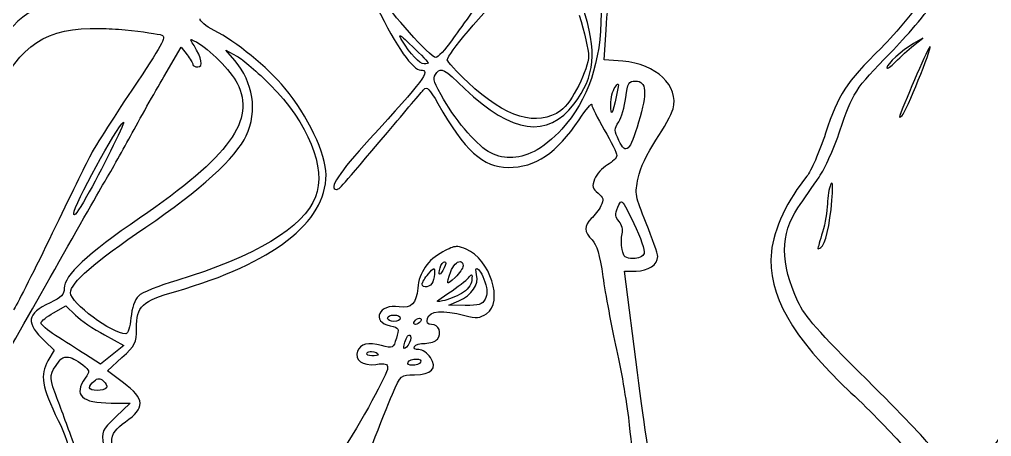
# Model space of a CAD drawing. Extents: x -354 to -51, y 1 to 137.
# Drawn here: x -303.5 to -221.5, y 53.9 to 89 of the extents above; entities that cross this region are included whole.
import ezdxf

# ---------------------------------------------------------------- set-up
doc = ezdxf.new("R2010")
doc.units = 0
doc.layers.add('Layer_1', color=7, linetype='CONTINUOUS')

msp = doc.modelspace()

# ---------------------------------------------------------------- linework, layer by layer
at = {"layer": 'Layer_1', "color": 7}
for points in [[(-296.6558, 88.248158), (-296.6558, 88.248158)], [(-252.609835, 85.473894), (-254.176389, 85.587443), (-254.018742, 88.135159)], [(-288.956411, 87.294558), (-288.956411, 87.294558)], [(-271.387536, 87.623081), (-271.387536, 87.623081)], [(-227.315118, 87.416376), (-228.108868, 86.964931)], [(-228.102803, 86.800669), (-227.315118, 87.416376), (-227.315118, 87.416376)], [(-291.276476, 84.176332), (-289.822382, 86.66562), (-289.33236, 86.028416)], [(-286.052627, 86.422536), (-285.132639, 85.907148)], [(-285.315096, 85.54445), (-286.052627, 86.422536), (-286.052627, 86.422536)], [(-226.712089, 86.728459), (-226.712089, 86.728459)], [(-253.011672, 83.557868), (-253.011672, 83.557868)], [(-251.524493, 83.803711), (-251.524493, 83.803711)], [(-294.680781, 80.337119), (-294.680781, 80.337119)], [(-229.26642, 80.905972), (-229.26642, 80.905422)], [(-234.995201, 75.19483), (-234.995201, 75.19483)], [(-252.732204, 73.632688), (-252.732204, 73.632688)], [(-266.639918, 69.86072), (-266.639918, 69.86072)], [(-267.623838, 68.59017), (-267.623838, 68.59017)], [(-266.32793, 68.604501), (-266.32793, 68.604501)], [(-264.911857, 68.015802), (-264.911857, 68.015802)], [(-268.556492, 67.984383), (-268.556492, 67.984383)], [(-265.350075, 67.484982), (-265.350075, 67.484982)], [(-251.384483, 59.263606), (-252.473133, 67.79642), (-251.488662, 67.79642)], [(-300.580439, 64.279666), (-299.549114, 64.863953), (-299.549114, 64.863953)], [(-299.549114, 64.863953), (-298.741028, 64.080676)], [(-265.886957, 64.9075), (-267.267202, 64.928997), (-266.427148, 65.296659)], [(-271.89741, 64.092253), (-271.89741, 64.092253)], [(-269.749324, 63.82767), (-269.749324, 63.82767)], [(-296.288686, 62.419313), (-294.644403, 61.540676), (-295.639913, 60.754092), (-296.63596, 59.968061), (-297.888321, 60.773385)], [(-270.625756, 62.40002), (-270.625756, 62.40002)], [(-301.313003, 61.882981), (-300.520918, 61.12947), (-301.054488, 60.225478)], [(-273.795795, 61.02474), (-273.795795, 61.02474)], [(-299.441644, 60.556757), (-299.441644, 60.556757)], [(-294.681346, 58.375049), (-296.034573, 59.384874), (-294.813623, 60.506047)], [(-270.013907, 60.388086), (-270.013907, 60.388086)], [(-296.768802, 58.732785), (-296.768802, 58.732785)], [(-295.722576, 56.68392), (-294.113035, 56.68392), (-295.328481, 55.519203)]]:
    msp.add_lwpolyline(points, dxfattribs=at)
for points in [[(-267.399493, 85.590751), (-267.399493, 86.053708), (-264.518685, 89.454105), (-261.84214, 92.151314)], [(-263.356327, 92.328256), (-264.779568, 90.363386), (-266.420535, 88.08901), (-267.002618, 87.273611)], [(-254.018742, 88.135159), (-253.932222, 89.536373), (-253.815802, 90.831705), (-253.759671, 91.013606)], [(-226.65421, 91.701523), (-227.728337, 90.112208), (-229.588368, 87.84138), (-230.821397, 86.614357)], [(-300.932681, 90.302539), (-303.45047, 89.698532), (-305.655218, 87.103078), (-306.464123, 83.791034)], [(-268.370183, 85.789187), (-268.81131, 85.787212), (-272.344588, 89.718403), (-272.843845, 90.766661)], [(-230.059619, 86.184961), (-228.774585, 87.494648), (-227.035989, 89.530827), (-226.19615, 90.709887)], [(-273.352618, 90.082052), (-271.641412, 86.617752), (-270.325164, 84.729753), (-269.62089, 84.729753)], [(-254.436564, 89.517058), (-254.441249, 85.420963), (-255.525676, 82.223721), (-257.747714, 79.752279)], [(-256.722451, 81.877215), (-254.930425, 84.226684), (-254.750124, 86.241132), (-255.986579, 90.090872)], [(-256.286993, 89.359961), (-255.85043, 87.941719), (-255.493243, 86.397932), (-255.493243, 85.929748)], [(-287.033236, 88.064604), (-287.765603, 88.435723), (-288.292484, 88.868929), (-288.224948, 89.044666)], [(-305.413495, 82.625764), (-303.415418, 86.829865), (-301.224837, 88.33609), (-296.6558, 88.248158)], [(-296.6558, 88.248158), (-296.003077, 88.235602), (-295.301896, 88.190275), (-294.545738, 88.115869)], [(-294.545738, 88.115869), (-293.105078, 87.974095), (-291.715416, 87.77954), (-291.457832, 87.683164)], [(-291.457832, 87.683164), (-291.059672, 87.534204), (-291.437512, 86.839742), (-293.979092, 83.052955)], [(-281.078452, 83.200131), (-282.587192, 84.998228), (-285.209149, 87.140267), (-287.033236, 88.064604)], [(-271.387536, 87.623081), (-271.330005, 87.651464), (-271.006672, 87.366632), (-270.342981, 86.724048)], [(-288.744745, 86.799565), (-288.978679, 87.170038), (-289.063599, 87.313167), (-288.956411, 87.294558)], [(-288.956411, 87.294558), (-288.892121, 87.283382), (-288.758291, 87.213966), (-288.546314, 87.10053)], [(-288.546314, 87.10053), (-287.501951, 86.5416), (-285.623931, 84.647116), (-285.103965, 83.627873)], [(-271.219964, 87.243295), (-271.360595, 87.476376), (-271.422052, 87.606052), (-271.387536, 87.623081)], [(-269.337564, 85.25892), (-269.738108, 85.25892), (-270.520154, 86.083421), (-271.219964, 87.243295)], [(-267.002618, 87.273611), (-267.584702, 86.458215), (-268.200059, 85.790034), (-268.370183, 85.789187)], [(-228.108868, 86.964931), (-229.078322, 86.413364), (-230.357827, 85.24791), (-230.357827, 84.916615)], [(-289.33236, 86.028416), (-289.062894, 85.677913), (-288.839346, 85.301911), (-288.836241, 85.192773)], [(-288.415674, 84.994336), (-287.945209, 84.994336), (-288.083611, 85.752493), (-288.744745, 86.799565)], [(-270.342981, 86.724048), (-269.597124, 86.001915), (-268.986993, 85.376838), (-268.986993, 85.334987)], [(-230.821397, 86.614357), (-233.875061, 83.575563), (-234.412395, 82.753165), (-235.526021, 79.411075)], [(-234.31445, 79.624949), (-233.272832, 82.774391), (-233.013623, 83.174277), (-230.059619, 86.184961)], [(-229.624159, 85.429244), (-229.220832, 85.844819), (-228.536221, 86.461985), (-228.102803, 86.800669)], [(-226.712089, 86.728459), (-226.792906, 86.809277), (-228.749877, 82.348523), (-229.26642, 80.905972)], [(-229.082312, 80.893295), (-228.743406, 81.210044), (-226.562587, 86.578961), (-226.712089, 86.728459)], [(-284.344957, 79.196103), (-283.378628, 81.326018), (-283.735893, 83.663021), (-285.315096, 85.54445)], [(-285.132639, 85.907148), (-284.626868, 85.623435), (-283.358251, 84.535099), (-282.313182, 83.488966)], [(-268.986993, 85.334987), (-268.986993, 85.293136), (-269.144651, 85.25892), (-269.337564, 85.25892)], [(-265.670882, 83.70284), (-266.621525, 84.592119), (-267.399493, 85.441628), (-267.399493, 85.590751)], [(-255.493243, 85.929748), (-255.493243, 84.800904), (-256.934095, 81.958492), (-257.825985, 81.328202)], [(-248.377603, 81.455535), (-247.828554, 83.369958), (-249.833059, 85.273039), (-252.609835, 85.473894)], [(-230.357827, 84.916615), (-230.357827, 84.782932), (-230.027486, 85.013674), (-229.624159, 85.429244)], [(-288.836241, 85.192773), (-288.832854, 85.083632), (-288.643766, 84.994336), (-288.415674, 84.994336)], [(-269.62089, 84.729753), (-268.759576, 84.729753), (-269.389307, 83.882945), (-273.94793, 78.910574)], [(-267.924249, 82.648915), (-268.633891, 83.946595), (-268.661405, 84.094053), (-268.273169, 84.523048)], [(-268.273169, 84.523048), (-267.876819, 84.961009), (-267.736715, 84.879195), (-265.913966, 83.147765)], [(-294.10533, 79.173503), (-293.3492, 80.555952), (-292.076237, 82.807182), (-291.276476, 84.176332)], [(-285.103965, 83.627873), (-283.520247, 80.523536), (-285.719435, 77.487333), (-293.338024, 72.259059)], [(-257.825985, 81.328202), (-259.840374, 79.904659), (-262.457517, 80.696891), (-265.670882, 83.70284)], [(-253.26082, 83.28998), (-253.133397, 83.462048), (-253.051691, 83.559434), (-253.011672, 83.557868)], [(-253.011672, 83.557868), (-252.944974, 83.555328), (-252.993638, 83.277915), (-253.136798, 82.613086)], [(-252.355725, 82.411893), (-252.20157, 83.674928), (-252.124698, 83.803711), (-251.524493, 83.803711)], [(-251.524493, 83.803711), (-250.608211, 83.803711), (-250.540229, 82.845846), (-251.279753, 80.354758)], [(-293.979092, 83.052955), (-295.623516, 80.602942), (-297.274911, 77.983567), (-297.648545, 77.232122)], [(-282.313182, 83.488966), (-279.130416, 80.303027), (-277.580163, 76.464), (-278.499866, 74.044995)], [(-277.61241, 75.905347), (-277.602673, 77.609975), (-279.189098, 80.948407), (-281.078452, 83.200131)], [(-272.450828, 79.476672), (-270.936266, 81.274498), (-269.553532, 82.902996), (-269.378354, 83.095952)], [(-269.378354, 83.095952), (-269.121551, 83.378815), (-268.892237, 83.149391), (-268.193243, 81.910839)], [(-265.913966, 83.147765), (-261.933817, 79.367009), (-258.951355, 78.95497), (-256.722451, 81.877215)], [(-253.620214, 81.834771), (-253.6317, 82.35266), (-253.470006, 83.007506), (-253.26082, 83.28998)], [(-263.95991, 77.880903), (-265.0587, 78.530595), (-266.85089, 80.686127), (-267.924249, 82.648915)], [(-256.29526, 80.546029), (-255.708407, 81.424852), (-255.22866, 82.002349), (-255.22866, 81.829257)], [(-253.136798, 82.613086), (-253.501858, 80.917668), (-253.596479, 80.7652), (-253.620214, 81.834771)], [(-252.951036, 80.37019), (-252.717004, 80.727374), (-252.449166, 81.646331), (-252.355725, 82.411893)], [(-268.193243, 81.910839), (-265.964244, 77.961268), (-264.385893, 76.52767), (-262.266577, 76.52767)], [(-255.22866, 81.829257), (-255.22866, 81.656161), (-254.75241, 80.699335), (-254.170327, 79.70267)], [(-249.820687, 78.828992), (-249.153482, 79.832373), (-248.504188, 81.014173), (-248.377603, 81.455535)], [(-298.884904, 72.65428), (-298.884904, 73.292365), (-295.220475, 80.012217), (-294.695682, 80.336566)], [(-294.680781, 80.337119), (-294.598429, 80.20962), (-296.65216, 76.066019), (-297.794595, 74.069249)], [(-294.695682, 80.336566), (-294.688345, 80.341025), (-294.683603, 80.341209), (-294.680781, 80.337119)], [(-262.266577, 76.52767), (-259.96672, 76.52767), (-258.172749, 77.734466), (-256.29526, 80.546029)], [(-252.933398, 78.79151), (-253.341607, 79.647566), (-253.343023, 79.771944), (-252.951036, 80.37019)], [(-251.279753, 80.354758), (-252.017925, 77.868217), (-252.345413, 77.558492), (-252.933398, 78.79151)], [(-229.26642, 80.905422), (-229.332861, 80.719881), (-229.271867, 80.716133), (-229.082312, 80.893295)], [(-276.726055, 74.672829), (-276.506415, 74.670289), (-276.381935, 74.81035), (-272.450828, 79.476672)], [(-257.747714, 79.752279), (-258.405938, 79.02018), (-259.455638, 78.174002), (-260.080455, 77.871533)], [(-254.170327, 79.70267), (-253.588243, 78.706005), (-253.112798, 77.732595), (-253.113647, 77.539702)], [(-236.071723, 75.722343), (-235.576516, 76.443593), (-234.7858, 78.199766), (-234.31445, 79.624949)], [(-296.337736, 75.204753), (-295.865776, 76.005118), (-294.86146, 77.791055), (-294.10533, 79.173503)], [(-292.794521, 71.500586), (-288.272672, 74.568449), (-285.156995, 77.406194), (-284.344957, 79.196103)], [(-273.94793, 78.910574), (-276.526422, 76.098054), (-277.454899, 74.681578), (-276.726055, 74.672829)], [(-251.32385, 75.622022), (-251.146962, 76.465355), (-250.560479, 77.716446), (-249.820687, 78.828992)], [(-235.526021, 79.411075), (-236.057914, 77.814837), (-236.764937, 76.18569), (-237.096983, 75.790694)], [(-260.080455, 77.871533), (-261.51319, 77.177958), (-262.775765, 77.18074), (-263.95991, 77.880903)], [(-297.648545, 77.232122), (-298.022179, 76.48068), (-299.50966, 73.42543), (-300.954158, 70.442253)], [(-253.113647, 77.539702), (-253.114494, 77.346811), (-253.472645, 76.985781), (-253.909601, 76.737132)], [(-253.909601, 76.737132), (-254.34656, 76.488486), (-254.829612, 75.954211), (-254.983369, 75.549812)], [(-290.28596, 66.090959), (-282.084588, 68.442271), (-277.635355, 71.887812), (-277.61241, 75.905347)], [(-254.983369, 75.549812), (-255.221712, 74.922912), (-255.180205, 74.747116), (-254.701147, 74.359187)], [(-250.643099, 71.840687), (-251.562799, 74.112282), (-251.598599, 74.312146), (-251.32385, 75.622022)], [(-237.096983, 75.790694), (-238.687864, 73.898222), (-239.927373, 71.260331), (-240.091186, 69.419748)], [(-237.857109, 73.122261), (-237.370284, 73.831059), (-236.56693, 75.001093), (-236.071723, 75.722343)], [(-300.861024, 67.267253), (-298.84528, 70.832513), (-296.809668, 74.404388), (-296.337736, 75.204753)], [(-235.097173, 75.072461), (-235.23472, 74.78142), (-235.355923, 74.056044), (-235.366168, 73.460707)], [(-234.995201, 75.19483), (-235.020629, 75.203494), (-235.054628, 75.162488), (-235.097173, 75.072461)], [(-234.994648, 73.749545), (-234.919433, 74.694823), (-234.918862, 75.168801), (-234.995201, 75.19483)], [(-297.794595, 74.069249), (-298.549342, 72.750108), (-298.884904, 72.314761), (-298.884904, 72.65428)], [(-278.499866, 74.044995), (-279.473115, 71.485157), (-283.653653, 68.972866), (-290.195, 67.015898)], [(-254.701147, 74.359187), (-254.219445, 73.969131), (-254.184551, 73.817597), (-254.455303, 73.297549)], [(-235.921242, 69.776384), (-235.543206, 70.010024), (-235.162282, 71.642756), (-234.994648, 73.749545)], [(-254.455303, 73.297549), (-254.629006, 72.963912), (-254.99318, 72.478046), (-255.264488, 72.217716)], [(-252.923477, 71.972425), (-253.256455, 72.344222), (-253.27382, 72.563102), (-253.020491, 73.177382)], [(-253.020491, 73.177382), (-252.90447, 73.458712), (-252.831908, 73.634203), (-252.732204, 73.632688)], [(-252.732204, 73.632688), (-252.566032, 73.630148), (-252.324622, 73.135325), (-251.68159, 71.816433)], [(-237.850494, 65.226103), (-239.353288, 68.461668), (-239.35537, 70.940881), (-237.857109, 73.122261)], [(-235.366168, 73.460707), (-235.376384, 72.865371), (-235.56177, 71.79381), (-235.778477, 71.079457)], [(-293.338024, 72.259059), (-297.751839, 69.23008), (-299.678654, 67.433821), (-299.678654, 66.348377)], [(-255.264488, 72.217716), (-255.904258, 71.603835), (-255.887669, 71.101812), (-255.20606, 70.420203)], [(-299.149488, 65.971895), (-299.149488, 66.807821), (-297.157789, 68.540329), (-292.794521, 71.500586)], [(-252.66716, 70.94055), (-252.57887, 71.278167), (-252.685477, 71.706685), (-252.923477, 71.972425)], [(-251.68159, 71.816433), (-251.09897, 70.621459), (-250.722737, 69.520386), (-250.815077, 69.27974)], [(-249.67241, 69.035), (-249.67241, 69.259025), (-250.109076, 70.521682), (-250.643099, 71.840687)], [(-252.66716, 69.608814), (-252.750148, 70.023743), (-252.750179, 70.623084), (-252.66716, 70.94055)], [(-235.778477, 71.079457), (-235.995182, 70.365108), (-236.173659, 69.743632), (-236.175352, 69.698662)], [(-300.954158, 70.442253), (-302.398684, 67.459077), (-303.748045, 64.802756), (-303.952769, 64.539287)], [(-266.639918, 69.86072), (-266.931064, 69.848339), (-267.234904, 69.710775), (-267.780381, 69.421402)], [(-266.515342, 69.858516), (-266.557088, 69.861781), (-266.598327, 69.86249), (-266.639918, 69.86072)], [(-265.811993, 69.648503), (-266.105101, 69.769912), (-266.314961, 69.842836), (-266.515342, 69.858516)], [(-264.093302, 64.199187), (-262.637053, 65.153358), (-263.790681, 68.811249), (-265.811993, 69.648503)], [(-255.20606, 70.420203), (-254.795079, 70.009223), (-254.561416, 69.217719), (-254.288284, 67.31135)], [(-236.175352, 69.698662), (-236.177046, 69.653696), (-236.062811, 69.688898), (-235.921242, 69.776384)], [(-267.780381, 69.421402), (-269.039521, 68.753427), (-269.767883, 67.692328), (-269.888231, 66.351132)], [(-251.747734, 68.854753), (-252.38158, 68.854753), (-252.542794, 68.98698), (-252.66716, 69.608814)], [(-250.815077, 69.27974), (-250.913152, 69.024165), (-251.285513, 68.854753), (-251.747734, 68.854753)], [(-251.488662, 67.79642), (-250.462836, 67.79642), (-249.67241, 68.335315), (-249.67241, 69.035)], [(-240.091186, 69.419748), (-240.411785, 65.817497), (-238.404688, 62.267085), (-233.382343, 57.553187)], [(-268.045517, 67.531836), (-268.099534, 67.531836), (-268.081387, 67.769961), (-268.005278, 68.061003)], [(-267.664077, 68.061003), (-267.819838, 67.769961), (-267.991503, 67.531836), (-268.045517, 67.531836)], [(-268.005278, 68.061003), (-267.929168, 68.352045), (-267.757506, 68.59017), (-267.623838, 68.59017)], [(-267.623838, 68.59017), (-267.48957, 68.59017), (-267.507618, 68.353346), (-267.664077, 68.061003)], [(-267.109002, 67.756731), (-266.93044, 68.268959), (-266.571815, 68.597725), (-266.32793, 68.604501)], [(-266.076577, 68.239046), (-266.076577, 68.046133), (-266.374234, 67.60903), (-266.738035, 67.267253)], [(-266.32793, 68.604501), (-266.1816, 68.608565), (-266.076577, 68.496314), (-266.076577, 68.239046)], [(-264.931703, 67.487739), (-265.024802, 67.858681), (-264.998897, 68.018325), (-264.911857, 68.015802)], [(-264.911857, 68.015802), (-264.766781, 68.011597), (-264.450762, 67.556997), (-264.227248, 66.879748)], [(-315.406476, 44.427647), (-313.074106, 46.443783), (-309.15514, 52.59728), (-300.861024, 67.267253)], [(-269.51616, 66.708871), (-269.51616, 66.83827), (-269.282012, 67.225222), (-268.995813, 67.568768)], [(-268.995813, 67.568768), (-268.768432, 67.8417), (-268.633205, 67.97606), (-268.556492, 67.984383)], [(-268.466646, 67.751769), (-268.461792, 67.50901), (-268.529898, 67.122055), (-268.618231, 66.891875)], [(-268.556492, 67.984383), (-268.545533, 67.985574), (-268.535957, 67.984456), (-268.527279, 67.980525)], [(-268.527279, 67.980525), (-268.485626, 67.961644), (-268.469279, 67.884022), (-268.466646, 67.751769)], [(-266.738035, 67.267253), (-267.486917, 66.563715), (-267.512967, 66.597921), (-267.109002, 67.756731)], [(-267.267202, 65.96473), (-266.539596, 66.435127), (-265.791465, 67.009827), (-265.605285, 67.241895)], [(-266.427148, 65.296659), (-265.32133, 65.781037), (-264.723378, 66.657729), (-264.931703, 67.487739)], [(-265.605285, 67.241895), (-265.49442, 67.380088), (-265.42067, 67.462573), (-265.374879, 67.481674)], [(-265.374879, 67.481674), (-265.365337, 67.485654), (-265.357249, 67.48656), (-265.350075, 67.484982)], [(-265.350075, 67.484982), (-265.299839, 67.473939), (-265.305396, 67.32543), (-265.340702, 67.015898)], [(-254.288284, 67.31135), (-254.086749, 65.904724), (-253.568406, 63.146368), (-253.136245, 61.181836)], [(-290.195, 67.015898), (-291.698059, 66.566233), (-293.153592, 65.972237), (-293.429521, 65.696289)], [(-268.618231, 66.891875), (-268.786895, 66.452339), (-269.51616, 66.303763), (-269.51616, 66.708871)], [(-265.340702, 67.015898), (-265.385711, 66.621334), (-265.725608, 66.188473), (-266.208868, 65.909609)], [(-264.227248, 66.879748), (-264.008466, 66.216825), (-264.005836, 65.823037), (-264.217325, 65.427847)], [(-299.678654, 66.348377), (-299.678654, 65.817638), (-299.922071, 65.567748), (-300.877563, 65.118616)], [(-294.486753, 62.504753), (-295.641437, 62.5056), (-299.149488, 65.114135), (-299.149488, 65.971895)], [(-293.429521, 65.696289), (-293.739034, 65.386801), (-293.980418, 64.67938), (-294.060118, 63.849717)], [(-293.593238, 62.962261), (-293.593238, 64.838658), (-293.1322, 65.274942), (-290.28596, 66.090959)], [(-269.888231, 66.351132), (-270.004314, 65.057481), (-270.430128, 64.632237), (-271.450373, 64.791744)], [(-267.796368, 65.280674), (-268.479287, 65.133456), (-268.405398, 65.228883), (-267.267202, 65.96473)], [(-266.208868, 65.909609), (-266.64543, 65.657692), (-267.359805, 65.374784), (-267.796368, 65.280674)], [(-300.877563, 65.118616), (-302.855856, 64.188708), (-302.95565, 63.446029), (-301.313003, 61.882981)], [(-271.450373, 64.791744), (-273.158523, 65.058799), (-273.870984, 63.541753), (-272.208845, 63.176685)], [(-264.217325, 65.427847), (-264.455554, 64.982718), (-264.754066, 64.889776), (-265.886957, 64.9075)], [(-232.02911, 58.626402), (-236.189461, 62.752722), (-237.271803, 63.980171), (-237.850494, 65.226103)], [(-301.637136, 63.430795), (-301.623024, 63.576314), (-301.147621, 63.958212), (-300.580439, 64.279666)], [(-298.741028, 64.080676), (-298.296556, 63.649881), (-297.19301, 62.902492), (-296.288686, 62.419313)], [(-272.426577, 63.82767), (-272.426577, 63.973189), (-272.188452, 64.092253), (-271.89741, 64.092253)], [(-271.89741, 64.092253), (-271.606368, 64.092253), (-271.368243, 63.973189), (-271.368243, 63.82767)], [(-269.063611, 63.82767), (-268.901029, 64.449388), (-267.798158, 64.531253), (-265.929951, 64.060833)], [(-265.929951, 64.060833), (-264.943869, 63.812534), (-264.649596, 63.834691), (-264.093302, 64.199187)], [(-300.401849, 62.372461), (-301.095382, 62.809023), (-301.651247, 63.285273), (-301.637136, 63.430795)], [(-294.060118, 63.849717), (-294.131407, 63.107938), (-294.322895, 62.504637), (-294.486753, 62.504753)], [(-271.89741, 63.563086), (-272.188452, 63.563086), (-272.426577, 63.682148), (-272.426577, 63.82767)], [(-272.208845, 63.176685), (-271.462181, 63.012688), (-271.438556, 62.965151), (-271.692356, 62.138194)], [(-271.368243, 63.82767), (-271.368243, 63.682148), (-271.606368, 63.563086), (-271.89741, 63.563086)], [(-270.076193, 63.298503), (-270.221716, 63.298503), (-270.267554, 63.417564), (-270.177618, 63.563086)], [(-270.177618, 63.563086), (-270.087683, 63.708606), (-269.894843, 63.82767), (-269.749324, 63.82767)], [(-269.648452, 63.563086), (-269.738388, 63.417564), (-269.930674, 63.298503), (-270.076193, 63.298503)], [(-269.749324, 63.82767), (-269.603801, 63.82767), (-269.558516, 63.708606), (-269.648452, 63.563086)], [(-268.725715, 63.298503), (-269.071553, 63.298503), (-269.16413, 63.443289), (-269.063611, 63.82767)], [(-268.220802, 62.074254), (-267.821162, 62.555793), (-268.127477, 63.298503), (-268.725715, 63.298503)], [(-216.823838, 63.47875), (-217.364304, 60.326999), (-219.779494, 54.900439), (-221.559326, 52.839192)], [(-297.888321, 60.773385), (-298.577226, 61.216347), (-299.708288, 61.935898), (-300.401849, 62.372461)], [(-294.813623, 60.506047), (-293.67147, 61.55466), (-293.593238, 61.712663), (-293.593238, 62.962261)], [(-270.866085, 62.090239), (-270.793825, 62.274762), (-270.705611, 62.383285), (-270.625756, 62.40002)], [(-270.496219, 62.327814), (-270.403015, 62.177006), (-270.497912, 61.827801), (-270.706785, 61.551703)], [(-270.625756, 62.40002), (-270.577843, 62.410068), (-270.532891, 62.387148), (-270.496219, 62.327814)], [(-272.94582, 61.535165), (-274.045412, 61.828662), (-274.740957, 61.663234), (-274.975396, 61.052299)], [(-271.692356, 62.138194), (-271.952867, 61.289372), (-271.978755, 61.277038), (-272.94582, 61.535165)], [(-270.706785, 61.551703), (-271.115621, 61.011583), (-271.19004, 61.262992), (-270.866085, 62.090239)], [(-269.80224, 61.181836), (-270.098514, 61.181836), (-270.267554, 61.300898), (-270.177618, 61.44642)], [(-270.177618, 61.44642), (-270.087683, 61.591939), (-269.678266, 61.711003), (-269.268112, 61.711003)], [(-269.268112, 61.711003), (-268.857953, 61.711003), (-268.386653, 61.874418), (-268.220802, 62.074254)], [(-274.975396, 61.052299), (-275.257932, 60.316015), (-274.529685, 59.790769), (-273.429786, 59.938295)], [(-273.764925, 60.65267), (-274.064555, 60.65267), (-274.239547, 60.76651), (-274.153534, 60.905676)], [(-274.153534, 60.905676), (-274.100589, 60.991342), (-273.955693, 61.026747), (-273.795795, 61.02474)], [(-273.795795, 61.02474), (-273.529295, 61.021382), (-273.220327, 60.913167), (-273.220327, 60.756299)], [(-273.220327, 60.756299), (-273.220327, 60.699109), (-273.465296, 60.65267), (-273.764925, 60.65267)], [(-268.829344, 60.518724), (-269.068194, 60.883257), (-269.505966, 61.181836), (-269.80224, 61.181836)], [(-253.136245, 61.181836), (-252.704086, 59.217305), (-252.221845, 56.359805), (-252.064684, 54.831836)], [(-301.054488, 60.225478), (-301.740796, 59.062263), (-301.564915, 58.050392), (-300.185215, 55.219342)], [(-300.472404, 57.603346), (-300.960734, 58.931405), (-300.928419, 59.156), (-300.09925, 60.213351)], [(-300.09925, 60.213351), (-299.913463, 60.450215), (-299.703462, 60.566157), (-299.441644, 60.556757)], [(-299.441644, 60.556757), (-299.10501, 60.544677), (-298.682946, 60.325789), (-298.117627, 59.889786)], [(-298.117627, 59.889786), (-297.512063, 59.422754), (-297.502862, 59.371254), (-297.919168, 58.776883)], [(-273.429786, 59.938295), (-272.617139, 60.047295), (-272.426577, 59.9896), (-272.426577, 59.633472)], [(-270.340777, 59.85892), (-270.631818, 59.85892), (-270.796721, 59.977981), (-270.706785, 60.123503)], [(-270.706785, 60.123503), (-270.616849, 60.269023), (-270.304949, 60.388086), (-270.013907, 60.388086)], [(-269.648452, 60.123503), (-269.738388, 59.977981), (-270.049735, 59.85892), (-270.340777, 59.85892)], [(-270.173758, 59.06517), (-268.708161, 59.06517), (-268.221525, 59.591077), (-268.829344, 60.518724)], [(-270.013907, 60.388086), (-269.722865, 60.388086), (-269.558516, 60.269023), (-269.648452, 60.123503)], [(-272.426577, 59.633472), (-272.426577, 59.145135), (-274.598613, 55.194788), (-276.489033, 52.245535)], [(-272.029702, 57.429715), (-271.297552, 59.061165), (-271.293296, 59.06517), (-270.173758, 59.06517)], [(-250.032904, 50.780404), (-250.18411, 50.751724), (-250.756606, 54.344247), (-251.384483, 59.263606)], [(-297.919168, 58.776883), (-298.921283, 57.346146), (-298.226311, 56.68392), (-295.722576, 56.68392)], [(-297.561988, 57.974313), (-297.561988, 58.102016), (-297.383426, 58.354845), (-297.165127, 58.536003)], [(-297.165127, 58.536003), (-297.007534, 58.666717), (-296.887985, 58.732441), (-296.768802, 58.732785)], [(-296.768802, 58.732785), (-296.649592, 58.733068), (-296.53055, 58.668041), (-296.374114, 58.538207)], [(-296.374114, 58.538207), (-296.157424, 58.358378), (-296.045213, 58.105552), (-296.124969, 57.97652)], [(-294.519294, 55.09642), (-292.836374, 56.25431), (-292.874136, 57.025843), (-294.681346, 58.375049)], [(-226.918243, 53.293395), (-226.918243, 53.438491), (-229.218126, 55.83841), (-232.02911, 58.626402)], [(-299.123044, 53.942726), (-299.598786, 55.23218), (-300.206184, 56.879347), (-300.472404, 57.603346)], [(-296.124969, 57.97652), (-296.312985, 57.672485), (-297.561988, 57.670487), (-297.561988, 57.974313)], [(-274.804519, 50.003189), (-274.798705, 50.357051), (-272.78448, 55.747839), (-272.029702, 57.429715)], [(-233.382343, 57.553187), (-231.711633, 55.985078), (-229.7379, 53.953976), (-228.995772, 53.039285)], [(-300.185215, 55.219342), (-299.007332, 52.80236), (-298.867971, 51.391965), (-299.569519, 48.992814)], [(-295.328481, 55.519203), (-296.529506, 54.368413), (-296.541472, 54.339489), (-296.35704, 53.071806)], [(-294.475747, 49.227631), (-296.074169, 53.450201), (-296.078769, 54.023481), (-294.519294, 55.09642)], [(-252.064684, 54.831836), (-251.907525, 53.303868), (-251.734089, 51.616332), (-251.679383, 51.081919)], [(-298.544798, 49.922714), (-298.271861, 51.516126), (-298.300309, 51.712835), (-299.123044, 53.942726)]]:
    msp.add_open_spline(points, degree=3, dxfattribs=at)

doc.saveas('drawing.dxf')
